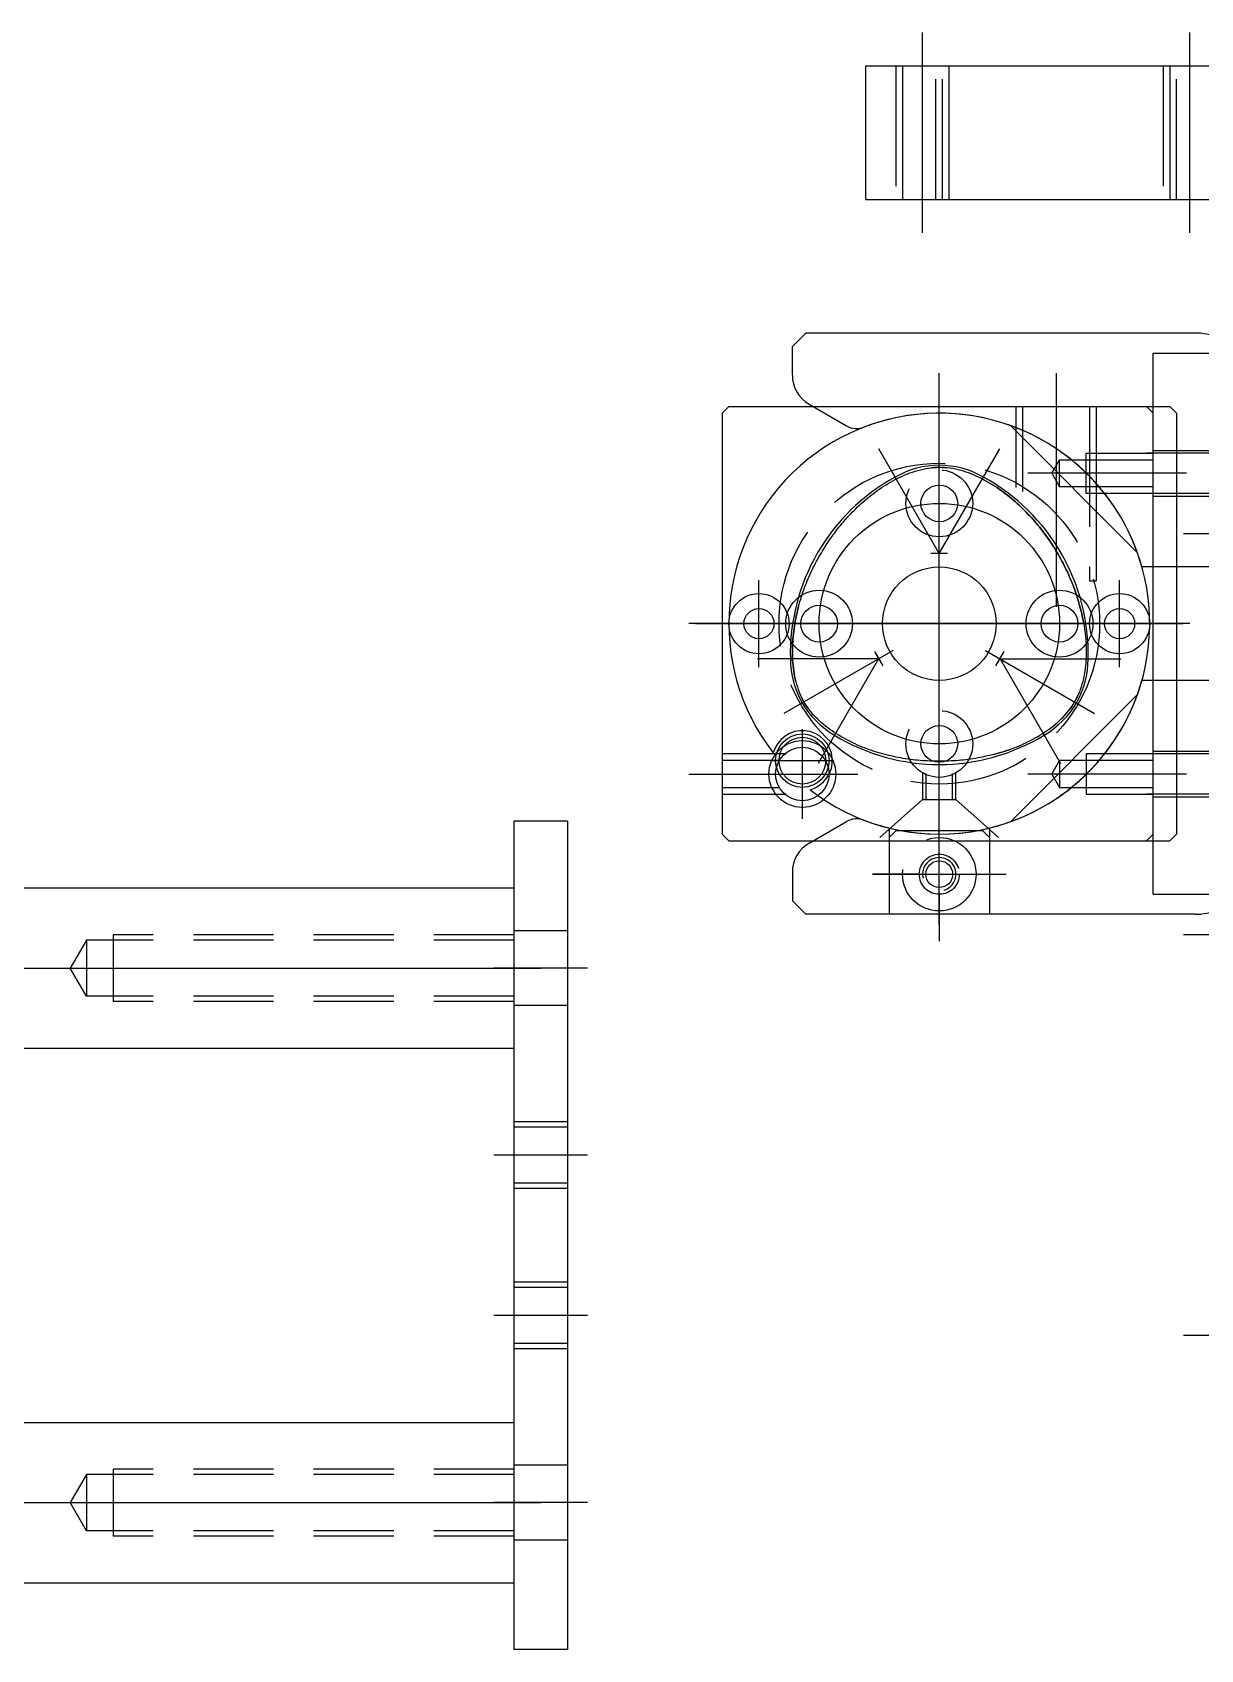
# Model space of a CAD drawing. Extents: x 109 to 2360, y -4282 to -2220.
# Drawn here: x 646.6 to 821.5, y -3666.8 to -3424.7 of the extents above; entities that cross this region are included whole.
import ezdxf

# ---------------------------------------------------------------- set-up
doc = ezdxf.new("R2010")
doc.units = 0
doc.header["$LTSCALE"] = 6
doc.header["$MEASUREMENT"] = 0
for name, pattern in [('CENTER', [22, 20, -1, 0, -1]), ('CENTER3', [7, 4, -1, 1, -1]), ('DASHED', [4, 3, -1]), ('DASHED2', [3, 2, -1])]:
    doc.linetypes.add(name, pattern=pattern)
for name, color, linetype in [('081082', 9, 'CONTINUOUS'), ('081084', 4, 'CONTINUOUS'), ('334004', 5, 'CONTINUOUS'), ('44006', 8, 'CONTINUOUS'), ('54064A', 8, 'CONTINUOUS'), ('FB-P-27', 9, 'CONTINUOUS'), ('MJ05A-16X16', 7, 'CONTINUOUS'), ('ML05-A6', 7, 'CONTINUOUS'), ('MP02-7X45', 7, 'CONTINUOUS')]:
    doc.layers.add(name, color=color, linetype=linetype)

msp = doc.modelspace()

# ---------------------------------------------------------------- linework, layer by layer
at = {"layer": '081082', "linetype": 'CENTER'}
for p, q in [((782.36, -3550.7), (782.36, -3475.7)), ((782.36, -3505.2), (782.36, -3486.34)), ((783.61, -3502.7), (781.11, -3502.7)), ((755.36, -3519.7), (755.36, -3506.7)), ((809.36, -3519.7), (809.36, -3506.7)), ((819.86, -3513.2), (744.86, -3513.2)), ((775.43, -3517.2), (759.09, -3526.63)), ((772.64, -3517.37), (773.89, -3519.53)), ((791.45, -3518.45), (809.55, -3518.45)), ((791.45, -3518.45), (800.5, -3534.13))]:
    msp.add_line(p, q, dxfattribs=at)
at = {"layer": '081082', "linetype": 'CONTINUOUS'}
for p, q in [((782.36, -3502.7), (773.31, -3487.03)), ((782.36, -3502.7), (791.41, -3487.03)), ((773.26, -3518.45), (755.16, -3518.45)), ((773.26, -3518.45), (764.21, -3534.13)), ((789.28, -3517.2), (805.62, -3526.63)), ((790.82, -3519.53), (792.07, -3517.37))]:
    msp.add_line(p, q, dxfattribs=at)
for centre, radius in [((755.36, -3513.2), 4.5), ((809.36, -3513.2), 4.5), ((755.36, -3513.2), 2.25), ((809.36, -3513.2), 2.25)]:
    msp.add_circle(centre, radius, dxfattribs=at)
for centre, radius, start, end in [((782.36, -3513.2), 31.5, 232.0877, 217.9123), ((782.36, -3502.7), 13.2, 60, 120), ((790.25, -3517.76), 30.2, 118.6821, 181.3148), ((774.46, -3517.76), 30.2, 358.6821, 61.3148), ((773.26, -3518.45), 13.2, 180, 240), ((791.45, -3518.45), 13.2, 300, 0), ((761.86, -3533.7), 4.5, 284.7363, 165.2637), ((782.36, -3504.08), 30.2, 238.6821, 301.3148)]:
    msp.add_arc(centre, radius, start, end, dxfattribs=at)
at = {"layer": '081084', "linetype": 'CENTER'}
for p, q in [((761.86, -3538.37), (761.86, -3529.03)), ((757.18, -3533.7), (766.53, -3533.7))]:
    msp.add_line(p, q, dxfattribs=at)
at = {"layer": '081084', "linetype": 'CONTINUOUS'}
for radius in [4, 3.5]:
    msp.add_circle((761.86, -3533.7), radius, dxfattribs=at)
at = {"layer": '334004', "linetype": 'CONTINUOUS'}
for p, q in [((762.36, -3469.7), (760.36, -3471.7)), ((820.63, -3469.7), (762.36, -3469.7)), ((760.36, -3476.02), (760.36, -3471.7)), ((762.86, -3480.35), (768.48, -3483.59)), ((812, -3502.54), (793.02, -3483.56)), ((910.36, -3504.7), (812.69, -3504.7)), ((910.36, -3521.7), (812.69, -3521.7)), ((812, -3523.87), (793.02, -3542.84)), ((782.36, -3547.7), (782.36, -3540.7)), ((762.86, -3546.06), (768.48, -3542.81)), ((760.36, -3550.39), (760.36, -3554.7)), ((772.36, -3550.7), (792.36, -3550.7)), ((779.36, -3550.7), (772.36, -3550.7)), ((780.86, -3550.7), (783.86, -3550.7)), ((782.36, -3552.2), (782.36, -3549.2)), ((785.36, -3550.7), (792.36, -3550.7)), ((762.36, -3556.7), (760.36, -3554.7)), ((782.36, -3553.7), (782.36, -3560.7)), ((820.63, -3556.7), (762.36, -3556.7))]:
    msp.add_line(p, q, dxfattribs=at)
at = {"layer": '334004', "linetype": 'DASHED'}
for p, q in [((774.86, -3543.8), (774.86, -3556.7)), ((789.86, -3543.8), (789.86, -3556.7))]:
    msp.add_line(p, q, dxfattribs=at)
at = {"layer": '334004', "linetype": 'CONTINUOUS'}
msp.add_circle((782.36, -3550.7), 2, dxfattribs=at)
msp.add_circle((782.36, -3550.7), 2, dxfattribs=at)
for centre, radius, start, end in [((820.63, -3478.7), 9, 45, 90), ((765.36, -3476.02), 5, 180, 240), ((782.36, -3513.2), 31.5, 15.6548, 111.0173), ((769.98, -3481), 3, 240, 291.0173), ((782.36, -3513.2), 31.5, 248.9827, 344.3452), ((769.98, -3545.41), 3, 68.9827, 120), ((765.36, -3550.39), 5, 120, 180), ((782.36, -3550.7), 2.5, 286.8685, 193.4699), ((820.63, -3547.7), 9, 270, 315)]:
    msp.add_arc(centre, radius, start, end, dxfattribs=at)
at = {"layer": '44006', "linetype": 'CONTINUOUS'}
for p, q in [((814.36, -3553.7), (814.36, -3472.7)), ((814.36, -3472.7), (843.86, -3472.7)), ((823.36, -3487.7), (813.36, -3487.7)), ((814.36, -3487.3), (823.36, -3487.3)), ((823.36, -3493.7), (813.36, -3493.7)), ((814.36, -3494.1), (823.36, -3494.1)), ((823.36, -3532.7), (813.36, -3532.7)), ((814.36, -3532.3), (823.36, -3532.3)), ((823.36, -3538.7), (813.36, -3538.7)), ((814.36, -3539.1), (823.36, -3539.1)), ((814.36, -3553.7), (843.86, -3553.7)), ((818.91, -3619.7), (857.5, -3619.7))]:
    msp.add_line(p, q, dxfattribs=at)
at = {"layer": '44006', "linetype": 'CENTER'}
for p, q in [((818.91, -3499.7), (857.5, -3499.7)), ((818.91, -3559.7), (857.5, -3559.7))]:
    msp.add_line(p, q, dxfattribs=at)
at = {"layer": '54064A', "linetype": 'CENTER'}
for p, q in [((782.36, -3550.7), (782.36, -3475.7)), ((819.36, -3490.7), (795.64, -3490.7)), ((745.86, -3513.2), (818.86, -3513.2)), ((761.86, -3542.42), (761.86, -3528.98))]:
    msp.add_line(p, q, dxfattribs=at)
at = {"layer": '54064A', "linetype": 'CONTINUOUS'}
for p, q in [((799.86, -3475.7), (799.86, -3510.7)), ((782.36, -3549.7), (782.36, -3476.7)), ((749.86, -3481.7), (750.86, -3480.7)), ((749.86, -3481.7), (749.86, -3544.7)), ((750.86, -3480.7), (816.86, -3480.7)), ((794.86, -3493.42), (794.86, -3480.7)), ((805.86, -3480.7), (805.86, -3506.77)), ((813.36, -3480.7), (814.36, -3481.7)), ((814.36, -3544.7), (814.36, -3481.7)), ((816.86, -3480.7), (817.86, -3481.7)), ((817.86, -3481.7), (817.86, -3544.7)), ((804.36, -3487.7), (814.36, -3487.7)), ((799.2, -3490.7), (800.36, -3488.7)), ((799.2, -3490.7), (800.36, -3492.7)), ((814.36, -3493.7), (804.36, -3493.7)), ((795.39, -3496.52), (795.12, -3496.26)), ((795.64, -3496.79), (795.39, -3496.52)), ((795.9, -3497.06), (795.64, -3496.79)), ((796.15, -3497.33), (795.9, -3497.06)), ((796.39, -3497.61), (796.15, -3497.33)), ((796.64, -3497.89), (796.39, -3497.61)), ((796.88, -3498.17), (796.64, -3497.89)), ((797.11, -3498.45), (796.88, -3498.17)), ((796.88, -3498.17), (797.11, -3498.45)), ((796.88, -3498.17), (797.11, -3498.45)), ((797.34, -3498.73), (797.11, -3498.45)), ((797.11, -3498.45), (797.34, -3498.73)), ((797.11, -3498.45), (797.34, -3498.73)), ((797.57, -3499.02), (797.34, -3498.73)), ((797.34, -3498.73), (797.57, -3499.02)), ((797.34, -3498.73), (797.57, -3499.02)), ((797.79, -3499.3), (797.57, -3499.02)), ((797.57, -3499.02), (797.79, -3499.3)), ((797.57, -3499.02), (797.79, -3499.3)), ((798.01, -3499.59), (797.79, -3499.3)), ((797.79, -3499.3), (798.01, -3499.59)), ((797.79, -3499.3), (798.01, -3499.59)), ((798.23, -3499.88), (798.01, -3499.59)), ((798.01, -3499.59), (798.23, -3499.88)), ((798.01, -3499.59), (798.23, -3499.88)), ((798.44, -3500.18), (798.23, -3499.88)), ((798.23, -3499.88), (798.44, -3500.18)), ((798.23, -3499.88), (798.44, -3500.18)), ((798.65, -3500.47), (798.44, -3500.18)), ((798.44, -3500.18), (798.65, -3500.47)), ((798.44, -3500.18), (798.65, -3500.47)), ((798.85, -3500.77), (798.65, -3500.47)), ((798.65, -3500.47), (798.85, -3500.77)), ((798.65, -3500.47), (798.85, -3500.77)), ((799.06, -3501.07), (798.85, -3500.77)), ((798.85, -3500.77), (799.06, -3501.07)), ((798.85, -3500.77), (799.06, -3501.07)), ((799.25, -3501.37), (799.06, -3501.07)), ((799.06, -3501.07), (799.25, -3501.37)), ((799.06, -3501.07), (799.25, -3501.37)), ((799.45, -3501.67), (799.25, -3501.37)), ((799.25, -3501.37), (799.45, -3501.67)), ((799.25, -3501.37), (799.45, -3501.67)), ((799.64, -3501.98), (799.45, -3501.67)), ((799.45, -3501.67), (799.64, -3501.98)), ((799.45, -3501.67), (799.64, -3501.98)), ((799.83, -3502.28), (799.64, -3501.98)), ((799.64, -3501.98), (799.83, -3502.28)), ((799.64, -3501.98), (799.83, -3502.28)), ((800.01, -3502.59), (799.83, -3502.28)), ((799.83, -3502.28), (800.01, -3502.59)), ((799.83, -3502.28), (800.01, -3502.59)), ((800.2, -3502.9), (800.01, -3502.59)), ((800.01, -3502.59), (800.2, -3502.9)), ((800.01, -3502.59), (800.2, -3502.9)), ((800.37, -3503.21), (800.2, -3502.9)), ((800.2, -3502.9), (800.37, -3503.21)), ((800.2, -3502.9), (800.37, -3503.21)), ((800.55, -3503.53), (800.37, -3503.21)), ((800.37, -3503.21), (800.55, -3503.53)), ((800.37, -3503.21), (800.55, -3503.53)), ((800.72, -3503.84), (800.55, -3503.53)), ((800.55, -3503.53), (800.72, -3503.84)), ((800.55, -3503.53), (800.72, -3503.84)), ((800.89, -3504.16), (800.72, -3503.84)), ((800.72, -3503.84), (800.89, -3504.16)), ((800.72, -3503.84), (800.89, -3504.16)), ((801.05, -3504.48), (800.89, -3504.16)), ((800.89, -3504.16), (801.05, -3504.48)), ((800.89, -3504.16), (801.05, -3504.48)), ((801.21, -3504.81), (801.05, -3504.48)), ((801.05, -3504.48), (801.21, -3504.81)), ((801.05, -3504.48), (801.21, -3504.81)), ((801.37, -3505.13), (801.21, -3504.81)), ((801.21, -3504.81), (801.37, -3505.13)), ((801.21, -3504.81), (801.37, -3505.13)), ((801.53, -3505.46), (801.37, -3505.13)), ((801.37, -3505.13), (801.53, -3505.46)), ((801.37, -3505.13), (801.53, -3505.46)), ((801.68, -3505.78), (801.53, -3505.46)), ((801.53, -3505.46), (801.68, -3505.78)), ((801.53, -3505.46), (801.68, -3505.78)), ((801.82, -3506.12), (801.68, -3505.78)), ((801.68, -3505.78), (801.82, -3506.12)), ((801.68, -3505.78), (801.82, -3506.12)), ((801.97, -3506.45), (801.82, -3506.12)), ((801.82, -3506.12), (801.97, -3506.45)), ((801.82, -3506.12), (801.97, -3506.45)), ((802.11, -3506.78), (801.97, -3506.45)), ((801.97, -3506.45), (802.11, -3506.78)), ((801.97, -3506.45), (802.11, -3506.78)), ((802.11, -3506.78), (802.25, -3507.12)), ((802.11, -3506.78), (802.25, -3507.12)), ((802.38, -3507.46), (802.25, -3507.12)), ((802.25, -3507.12), (802.38, -3507.46)), ((804.86, -3506.77), (805.86, -3506.77)), ((802.51, -3507.8), (802.38, -3507.46)), ((802.38, -3507.46), (802.51, -3507.8)), ((802.64, -3508.14), (802.51, -3507.8)), ((802.51, -3507.8), (802.64, -3508.14)), ((802.64, -3508.14), (802.76, -3508.49)), ((802.76, -3508.49), (802.88, -3508.84)), ((802.88, -3508.84), (802.99, -3509.19)), ((802.99, -3509.19), (803.1, -3509.54)), ((803.1, -3509.54), (803.21, -3509.9)), ((803.21, -3509.9), (803.31, -3510.26)), ((803.31, -3510.26), (803.41, -3510.62)), ((819.86, -3513.2), (744.86, -3513.2)), ((803.92, -3512.83), (803.98, -3513.2)), ((804.29, -3519.08), (804.25, -3519.48)), ((804.32, -3518.68), (804.29, -3519.08)), ((804.34, -3518.28), (804.32, -3518.68)), ((804.09, -3520.68), (804.01, -3521.08)), ((804.15, -3520.28), (804.09, -3520.68)), ((804.21, -3519.88), (804.15, -3520.28)), ((804.25, -3519.48), (804.21, -3519.88)), ((761.71, -3524.18), (761.54, -3523.81)), ((761.89, -3524.54), (761.71, -3524.18)), ((803, -3524.18), (802.82, -3524.54)), ((803.17, -3523.81), (803, -3524.18)), ((803.33, -3523.43), (803.17, -3523.81)), ((803.47, -3523.05), (803.33, -3523.43)), ((803.6, -3522.66), (803.47, -3523.05)), ((803.72, -3522.27), (803.6, -3522.66)), ((803.83, -3521.88), (803.72, -3522.27)), ((762.09, -3524.9), (761.89, -3524.54)), ((762.3, -3525.25), (762.09, -3524.9)), ((762.53, -3525.59), (762.3, -3525.25)), ((762.76, -3525.93), (762.53, -3525.59)), ((763.01, -3526.25), (762.76, -3525.93)), ((763.27, -3526.57), (763.01, -3526.25)), ((763.54, -3526.87), (763.27, -3526.57)), ((802.19, -3525.59), (801.95, -3525.93)), ((802.41, -3525.25), (802.19, -3525.59)), ((802.62, -3524.9), (802.41, -3525.25)), ((802.82, -3524.54), (802.62, -3524.9)), ((763.82, -3527.17), (763.54, -3526.87)), ((764.1, -3527.46), (763.82, -3527.17)), ((764.4, -3527.74), (764.1, -3527.46)), ((764.7, -3528.02), (764.4, -3527.74)), ((765.01, -3528.28), (764.7, -3528.02)), ((765.32, -3528.54), (765.01, -3528.28)), ((765.65, -3528.78), (765.32, -3528.54)), ((765.97, -3529.02), (765.65, -3528.78)), ((766.3, -3529.26), (765.97, -3529.02)), ((766.63, -3529.48), (766.3, -3529.26)), ((766.97, -3529.7), (766.63, -3529.48)), ((774.43, -3532.83), (774.07, -3532.73)), ((774.79, -3532.91), (774.43, -3532.83)), ((775.15, -3533), (774.79, -3532.91)), ((775.51, -3533.08), (775.15, -3533)), ((775.87, -3533.16), (775.51, -3533.08)), ((776.23, -3533.23), (775.87, -3533.16)), ((776.59, -3533.29), (776.23, -3533.23)), ((776.96, -3533.36), (776.59, -3533.29)), ((777.32, -3533.41), (776.96, -3533.36)), ((777.68, -3533.47), (777.32, -3533.41)), ((778.04, -3533.52), (777.68, -3533.47)), ((778.04, -3533.52), (777.68, -3533.47)), ((778.4, -3533.56), (778.04, -3533.52)), ((778.4, -3533.56), (778.04, -3533.52)), ((778.76, -3533.61), (778.4, -3533.56)), ((778.76, -3533.61), (778.4, -3533.56)), ((779.12, -3533.64), (778.76, -3533.61)), ((779.12, -3533.64), (778.76, -3533.61)), ((779.48, -3533.68), (779.12, -3533.64)), ((779.48, -3533.68), (779.12, -3533.64)), ((779.84, -3533.71), (779.48, -3533.68)), ((779.84, -3533.71), (779.48, -3533.68)), ((780.2, -3533.73), (779.84, -3533.71)), ((780.2, -3533.73), (779.84, -3533.71)), ((780.56, -3533.75), (780.2, -3533.73)), ((780.56, -3533.75), (780.2, -3533.73)), ((780.92, -3533.77), (780.56, -3533.75)), ((780.92, -3533.77), (780.56, -3533.75)), ((781.28, -3533.78), (780.92, -3533.77)), ((781.28, -3533.78), (780.92, -3533.77)), ((781.64, -3533.79), (781.28, -3533.78)), ((781.64, -3533.79), (781.28, -3533.78)), ((782, -3533.8), (781.64, -3533.79)), ((782, -3533.8), (781.64, -3533.79)), ((782.36, -3533.8), (782, -3533.8)), ((782.36, -3533.8), (782, -3533.8)), ((782.72, -3533.8), (782.36, -3533.8)), ((782.72, -3533.8), (782.36, -3533.8)), ((783.07, -3533.79), (782.72, -3533.8)), ((783.07, -3533.79), (782.72, -3533.8)), ((783.43, -3533.78), (783.07, -3533.79)), ((783.43, -3533.78), (783.07, -3533.79)), ((783.79, -3533.77), (783.43, -3533.78)), ((783.79, -3533.77), (783.43, -3533.78)), ((784.15, -3533.75), (783.79, -3533.77)), ((784.15, -3533.75), (783.79, -3533.77)), ((784.51, -3533.73), (784.15, -3533.75)), ((784.51, -3533.73), (784.15, -3533.75)), ((784.87, -3533.71), (784.51, -3533.73)), ((784.87, -3533.71), (784.51, -3533.73)), ((785.23, -3533.68), (784.87, -3533.71)), ((785.23, -3533.68), (784.87, -3533.71)), ((785.59, -3533.64), (785.23, -3533.68)), ((785.59, -3533.64), (785.23, -3533.68)), ((785.95, -3533.61), (785.59, -3533.64)), ((785.95, -3533.61), (785.59, -3533.64)), ((786.31, -3533.56), (785.95, -3533.61)), ((786.31, -3533.56), (785.95, -3533.61)), ((786.67, -3533.52), (786.31, -3533.56)), ((786.67, -3533.52), (786.31, -3533.56)), ((787.03, -3533.47), (786.67, -3533.52)), ((787.03, -3533.47), (786.67, -3533.52)), ((787.4, -3533.41), (787.03, -3533.47)), ((787.4, -3533.41), (787.03, -3533.47)), ((787.76, -3533.36), (787.4, -3533.41)), ((787.76, -3533.36), (787.4, -3533.41)), ((788.12, -3533.29), (787.76, -3533.36)), ((788.12, -3533.29), (787.76, -3533.36)), ((814.36, -3532.7), (804.36, -3532.7)), ((804.36, -3532.7), (804.36, -3538.7)), ((744.86, -3535.7), (770.16, -3535.7)), ((779.86, -3535.56), (779.86, -3539.52)), ((784.86, -3539.52), (784.86, -3535.56)), ((819.36, -3535.7), (795.64, -3535.7)), ((749.86, -3538.7), (759.21, -3538.7)), ((804.36, -3538.7), (814.36, -3538.7)), ((779.86, -3539.52), (773.48, -3545.2)), ((784.86, -3539.52), (791.24, -3545.2)), ((750.86, -3545.7), (749.86, -3544.7)), ((750.86, -3545.7), (816.86, -3545.7)), ((813.36, -3545.7), (814.36, -3544.7)), ((817.86, -3544.7), (816.86, -3545.7))]:
    msp.add_line(p, q, dxfattribs=at)
at = {"layer": '54064A', "linetype": 'DASHED'}
for p, q in [((793.86, -3492.82), (793.86, -3480.7)), ((804.86, -3480.7), (804.86, -3506.77)), ((804.36, -3493.7), (804.36, -3487.7)), ((800.36, -3488.7), (814.36, -3488.7)), ((800.36, -3492.7), (800.36, -3488.7)), ((814.36, -3492.7), (800.36, -3492.7)), ((759.21, -3532.7), (749.86, -3532.7)), ((758.39, -3533.7), (749.86, -3533.7)), ((799.2, -3535.7), (800.36, -3533.7)), ((814.36, -3533.7), (800.36, -3533.7)), ((800.36, -3533.7), (800.36, -3537.7)), ((780.36, -3535.61), (780.36, -3539.52)), ((784.36, -3539.52), (784.36, -3535.61)), ((799.2, -3535.7), (800.36, -3537.7)), ((749.86, -3537.7), (758.39, -3537.7)), ((800.36, -3537.7), (814.36, -3537.7)), ((779.86, -3539.52), (784.86, -3539.52))]:
    msp.add_line(p, q, dxfattribs=at)
at = {"layer": '54064A', "linetype": 'CONTINUOUS'}
for points in [[(760.88, -3521.88), (760.78, -3521.48), (760.7, -3521.08), (760.62, -3520.68), (760.56, -3520.28), (760.51, -3519.88), (760.46, -3519.48), (760.42, -3519.08), (760.39, -3518.68), (760.37, -3518.28), (760.36, -3517.88), (760.36, -3517.48), (760.36, -3517.08), (760.37, -3516.68), (760.38, -3516.29), (760.41, -3515.9), (760.43, -3515.51), (760.47, -3515.12), (760.51, -3514.73), (760.56, -3514.34), (760.61, -3513.96), (760.66, -3513.58), (760.73, -3513.2), (760.79, -3512.83), (760.87, -3512.45), (760.94, -3512.08), (761.03, -3511.71), (761.11, -3511.34), (761.2, -3510.98), (761.3, -3510.62), (761.4, -3510.26), (761.5, -3509.9), (761.61, -3509.54), (761.72, -3509.19), (761.83, -3508.84), (761.95, -3508.49), (762.07, -3508.14), (762.2, -3507.8), (762.33, -3507.46), (762.46, -3507.12), (762.6, -3506.78), (762.74, -3506.45), (762.89, -3506.12), (763.03, -3505.78), (763.19, -3505.46), (763.34, -3505.13), (763.5, -3504.81), (763.66, -3504.48), (763.82, -3504.16), (763.99, -3503.84), (764.16, -3503.53), (764.34, -3503.21), (764.52, -3502.9), (764.7, -3502.59), (764.88, -3502.28), (765.07, -3501.98), (765.26, -3501.67), (765.46, -3501.37), (765.66, -3501.07), (765.86, -3500.77), (766.06, -3500.47), (766.27, -3500.18), (766.48, -3499.88), (766.7, -3499.59), (766.92, -3499.3), (767.14, -3499.02), (767.37, -3498.73), (767.6, -3498.45), (767.84, -3498.17), (768.07, -3497.89), (768.32, -3497.61), (768.56, -3497.33), (768.81, -3497.06), (769.07, -3496.79), (769.33, -3496.52), (769.59, -3496.26), (769.85, -3495.99), (770.12, -3495.73), (770.4, -3495.47), (770.68, -3495.22), (770.96, -3494.97), (771.25, -3494.72), (771.54, -3494.47), (771.84, -3494.23), (772.14, -3493.99), (772.45, -3493.75), (772.76, -3493.52), (773.07, -3493.29), (773.39, -3493.06), (773.71, -3492.84), (774.04, -3492.63), (774.38, -3492.42), (774.72, -3492.21), (775.06, -3492.01), (775.41, -3491.82), (775.76, -3491.63), (776.12, -3491.44), (776.48, -3491.27), (776.84, -3491.1), (777.22, -3490.94), (777.59, -3490.79), (777.97, -3490.64), (778.35, -3490.51), (778.74, -3490.38), (779.13, -3490.26), (779.53, -3490.16), (779.92, -3490.07), (780.32, -3489.99), (780.73, -3489.92), (781.13, -3489.87)], [(788.95, -3491.63), (789.3, -3491.82), (789.65, -3492.01), (790, -3492.21), (790.33, -3492.42), (790.67, -3492.63), (791, -3492.84), (791.32, -3493.06), (791.64, -3493.29), (791.96, -3493.52), (792.27, -3493.75), (792.57, -3493.99), (792.87, -3494.23), (793.17, -3494.47), (793.46, -3494.72), (793.75, -3494.97), (794.03, -3495.22), (794.31, -3495.47), (794.59, -3495.73), (794.86, -3495.99), (795.12, -3496.26), (794.86, -3495.99), (794.59, -3495.73), (794.31, -3495.47), (794.03, -3495.22), (793.75, -3494.97), (793.46, -3494.72), (793.17, -3494.47), (792.87, -3494.23), (792.57, -3493.99), (792.27, -3493.75), (791.96, -3493.52), (791.64, -3493.29), (791.32, -3493.06), (791, -3492.84), (790.67, -3492.63), (790.33, -3492.42), (790, -3492.21), (789.65, -3492.01), (789.3, -3491.82), (788.95, -3491.63), (788.59, -3491.44), (788.23, -3491.27), (787.87, -3491.1), (787.5, -3490.94), (787.12, -3490.79), (786.74, -3490.64), (786.36, -3490.51), (785.97, -3490.38), (785.58, -3490.26), (785.18, -3490.16), (784.79, -3490.07), (784.39, -3489.99), (783.98, -3489.92), (783.58, -3489.87), (783.17, -3489.83), (782.76, -3489.81), (782.36, -3489.8), (781.95, -3489.81), (781.54, -3489.83), (781.13, -3489.87), (781.54, -3489.83), (781.95, -3489.81), (782.36, -3489.8), (782.76, -3489.81), (783.17, -3489.83), (783.58, -3489.87)], [(793.46, -3494.72), (793.75, -3494.97), (794.03, -3495.22), (794.31, -3495.47), (794.59, -3495.73), (794.86, -3495.99), (795.12, -3496.26), (795.39, -3496.52), (795.64, -3496.79), (795.9, -3497.06), (796.15, -3497.33), (796.39, -3497.61), (796.64, -3497.89), (796.88, -3498.17)], [(793.46, -3494.72), (793.75, -3494.97), (794.03, -3495.22), (794.31, -3495.47), (794.59, -3495.73), (794.86, -3495.99), (795.12, -3496.26), (795.39, -3496.52), (795.64, -3496.79), (795.9, -3497.06), (796.15, -3497.33), (796.39, -3497.61), (796.64, -3497.89), (796.88, -3498.17)], [(803.92, -3512.83), (803.84, -3512.45), (803.77, -3512.08), (803.69, -3511.71), (803.6, -3511.34), (803.51, -3510.98), (803.41, -3510.62), (803.31, -3510.26), (803.21, -3509.9), (803.1, -3509.54), (802.99, -3509.19), (802.88, -3508.84), (802.76, -3508.49), (802.64, -3508.14)], [(761.03, -3511.71), (760.94, -3512.08), (760.87, -3512.45), (760.79, -3512.83), (760.73, -3513.2), (760.66, -3513.58), (760.61, -3513.96), (760.56, -3514.34), (760.51, -3514.73), (760.47, -3515.12), (760.43, -3515.51), (760.41, -3515.9), (760.38, -3516.29), (760.37, -3516.68), (760.36, -3517.08), (760.36, -3517.48), (760.36, -3517.88), (760.37, -3518.28)], [(761.3, -3510.62), (761.2, -3510.98), (761.11, -3511.34), (761.03, -3511.71)], [(803.41, -3510.62), (803.51, -3510.98), (803.6, -3511.34), (803.69, -3511.71)], [(803.69, -3511.71), (803.77, -3512.08), (803.84, -3512.45), (803.92, -3512.83), (803.98, -3513.2), (804.05, -3513.58), (804.1, -3513.96), (804.16, -3514.34), (804.2, -3514.73), (804.24, -3515.12), (804.28, -3515.51), (804.31, -3515.9), (804.33, -3516.29), (804.34, -3516.68), (804.35, -3517.08), (804.36, -3517.48), (804.35, -3517.88), (804.34, -3518.28)], [(803.69, -3511.71), (803.77, -3512.08), (803.84, -3512.45), (803.92, -3512.83), (803.98, -3513.2), (804.05, -3513.58), (804.1, -3513.96), (804.16, -3514.34), (804.2, -3514.73), (804.24, -3515.12), (804.28, -3515.51), (804.31, -3515.9), (804.33, -3516.29), (804.34, -3516.68), (804.35, -3517.08), (804.36, -3517.48), (804.35, -3517.88), (804.34, -3518.28)], [(803.98, -3513.2), (804.05, -3513.58), (804.1, -3513.96), (804.16, -3514.34), (804.2, -3514.73), (804.24, -3515.12), (804.28, -3515.51), (804.31, -3515.9), (804.33, -3516.29), (804.34, -3516.68), (804.35, -3517.08), (804.36, -3517.48), (804.35, -3517.88), (804.34, -3518.28), (804.32, -3518.68), (804.29, -3519.08), (804.25, -3519.48), (804.21, -3519.88), (804.15, -3520.28), (804.09, -3520.68), (804.01, -3521.08), (803.93, -3521.48), (803.83, -3521.88)], [(760.37, -3518.28), (760.39, -3518.68), (760.42, -3519.08), (760.46, -3519.48), (760.51, -3519.88), (760.56, -3520.28), (760.62, -3520.68), (760.7, -3521.08), (760.78, -3521.48), (760.88, -3521.88), (760.99, -3522.27), (761.11, -3522.66), (761.24, -3523.05), (761.38, -3523.43), (761.54, -3523.81), (761.71, -3524.18), (761.89, -3524.54), (762.09, -3524.9), (762.3, -3525.25), (762.53, -3525.59), (762.76, -3525.93)], [(797.74, -3529.7), (798.08, -3529.48), (798.41, -3529.26), (798.74, -3529.02), (799.07, -3528.78), (799.39, -3528.54), (799.7, -3528.28), (800.01, -3528.02), (800.31, -3527.74), (800.61, -3527.46), (800.89, -3527.17), (801.17, -3526.87), (801.44, -3526.57), (801.7, -3526.25), (801.95, -3525.93), (802.19, -3525.59), (802.41, -3525.25), (802.62, -3524.9), (802.82, -3524.54), (803, -3524.18), (803.17, -3523.81)], [(772.98, -3532.42), (772.62, -3532.31), (772.26, -3532.19), (771.9, -3532.06), (771.54, -3531.93), (771.18, -3531.8), (770.82, -3531.66), (770.47, -3531.51), (770.11, -3531.36), (769.75, -3531.2), (769.4, -3531.03), (769.05, -3530.86), (768.7, -3530.69), (768.35, -3530.5), (768, -3530.31), (767.65, -3530.12), (767.31, -3529.91), (766.97, -3529.7)], [(772.98, -3532.42), (772.62, -3532.31), (772.26, -3532.19), (771.9, -3532.06), (771.54, -3531.93), (771.18, -3531.8), (770.82, -3531.66), (770.47, -3531.51), (770.11, -3531.36), (769.75, -3531.2), (769.4, -3531.03), (769.05, -3530.86), (768.7, -3530.69), (768.35, -3530.5), (768, -3530.31), (767.65, -3530.12), (767.31, -3529.91), (766.97, -3529.7)], [(791.73, -3532.42), (792.09, -3532.31), (792.45, -3532.19), (792.81, -3532.06), (793.17, -3531.93), (793.53, -3531.8), (793.89, -3531.66), (794.24, -3531.51), (794.6, -3531.36), (794.96, -3531.2), (795.31, -3531.03), (795.66, -3530.86), (796.02, -3530.69), (796.37, -3530.5), (796.71, -3530.31), (797.06, -3530.12), (797.4, -3529.91), (797.74, -3529.7)], [(791.73, -3532.42), (792.09, -3532.31), (792.45, -3532.19), (792.81, -3532.06), (793.17, -3531.93), (793.53, -3531.8), (793.89, -3531.66), (794.24, -3531.51), (794.6, -3531.36), (794.96, -3531.2), (795.31, -3531.03), (795.66, -3530.86), (796.02, -3530.69), (796.37, -3530.5), (796.71, -3530.31), (797.06, -3530.12), (797.4, -3529.91), (797.74, -3529.7)], [(774.07, -3532.73), (773.7, -3532.63), (773.34, -3532.53), (772.98, -3532.42)], [(792.81, -3532.06), (792.45, -3532.19), (792.09, -3532.31), (791.73, -3532.42), (791.37, -3532.53), (791.01, -3532.63), (790.65, -3532.73), (790.28, -3532.83), (789.92, -3532.91), (789.56, -3533), (789.2, -3533.08), (788.84, -3533.16), (788.48, -3533.23), (788.12, -3533.29)], [(792.81, -3532.06), (792.45, -3532.19), (792.09, -3532.31), (791.73, -3532.42), (791.37, -3532.53), (791.01, -3532.63), (790.65, -3532.73), (790.28, -3532.83), (789.92, -3532.91), (789.56, -3533), (789.2, -3533.08), (788.84, -3533.16), (788.48, -3533.23), (788.12, -3533.29)], [(790.65, -3532.73), (791.01, -3532.63), (791.37, -3532.53), (791.73, -3532.42)], [(790.65, -3532.73), (791.01, -3532.63), (791.37, -3532.53), (791.73, -3532.42)]]:
    msp.add_lwpolyline(points, dxfattribs=at)
at = {"layer": '54064A', "linetype": 'DASHED'}
for centre, radius in [((782.36, -3513.2), 24), ((782.36, -3495.2), 5), ((782.36, -3531.2), 5)]:
    msp.add_circle(centre, radius, dxfattribs=at)
at = {"layer": '54064A', "linetype": 'CONTINUOUS'}
for centre, radius in [((782.36, -3495.2), 2.75), ((782.36, -3513.2), 8.5), ((764.36, -3513.2), 5), ((800.36, -3513.2), 5), ((764.36, -3513.2), 2.75), ((800.36, -3513.2), 2.75), ((782.36, -3531.2), 2.75), ((761.86, -3535.7), 5), ((761.86, -3535.7), 4)]:
    msp.add_circle(centre, radius, dxfattribs=at)
at = {"layer": '54064A', "linetype": 'CENTER'}
msp.add_circle((782.36, -3513.2), 18, dxfattribs=at)
at = {"layer": 'FB-P-27', "linetype": 'CENTER'}
msp.add_line((779.86, -3454.7), (779.86, -3424.7), dxfattribs=at)
at = {"layer": 'FB-P-27', "linetype": 'CONTINUOUS'}
for p, q in [((819.86, -3454.7), (819.86, -3424.7)), ((771.36, -3429.7), (835.36, -3429.7)), ((771.36, -3449.7), (771.36, -3429.7)), ((776.86, -3429.7), (776.86, -3449.7)), ((783.86, -3449.7), (783.86, -3429.7)), ((816.86, -3429.7), (816.86, -3449.7)), ((771.36, -3449.7), (847.36, -3449.7))]:
    msp.add_line(p, q, dxfattribs=at)
at = {"layer": 'FB-P-27', "linetype": 'DASHED'}
for p, q in [((775.86, -3429.7), (775.86, -3449.7)), ((781.86, -3449.7), (781.86, -3429.7)), ((782.86, -3449.7), (782.86, -3429.7)), ((815.86, -3429.7), (815.86, -3449.7)), ((817.86, -3449.7), (817.86, -3429.7))]:
    msp.add_line(p, q, dxfattribs=at)
at = {"layer": 'MJ05A-16X16', "linetype": 'CONTINUOUS'}
for p, q in [((726.68, -3542.75), (718.68, -3542.75)), ((718.68, -3542.75), (718.68, -3666.75)), ((726.68, -3542.75), (726.68, -3666.75)), ((726.68, -3666.75), (718.68, -3666.75))]:
    msp.add_line(p, q, dxfattribs=at)
at = {"layer": 'MJ05A-16X16', "linetype": 'DASHED2'}
for p, q in [((726.68, -3559.15), (718.68, -3559.15)), ((726.68, -3570.35), (718.68, -3570.35)), ((726.68, -3587.75), (718.68, -3587.75)), ((726.68, -3588.55), (718.68, -3588.55)), ((726.68, -3596.95), (718.68, -3596.95)), ((726.68, -3597.75), (718.68, -3597.75)), ((726.68, -3611.75), (718.68, -3611.75)), ((726.68, -3612.55), (718.68, -3612.55)), ((726.68, -3620.95), (718.68, -3620.95)), ((726.68, -3621.75), (718.68, -3621.75)), ((726.68, -3639.15), (718.68, -3639.15)), ((726.68, -3650.35), (718.68, -3650.35))]:
    msp.add_line(p, q, dxfattribs=at)
at = {"layer": 'MJ05A-16X16', "linetype": 'CENTER3'}
for p, q in [((729.68, -3564.75), (715.68, -3564.75)), ((729.68, -3592.75), (715.68, -3592.75)), ((729.68, -3616.75), (715.68, -3616.75)), ((729.68, -3644.75), (715.68, -3644.75))]:
    msp.add_line(p, q, dxfattribs=at)
at = {"layer": 'ML05-A6', "linetype": 'CONTINUOUS'}
for p, q in [((252.68, -3552.75), (718.68, -3552.75)), ((718.68, -3552.75), (718.68, -3576.75)), ((252.68, -3576.75), (718.68, -3576.75)), ((252.68, -3632.75), (718.68, -3632.75)), ((718.68, -3632.75), (718.68, -3656.75)), ((252.68, -3656.75), (718.68, -3656.75))]:
    msp.add_line(p, q, dxfattribs=at)
at = {"layer": 'ML05-A6', "linetype": 'DASHED2'}
for p, q in [((654.68, -3560.55), (652.25, -3564.75)), ((718.68, -3560.55), (654.68, -3560.55)), ((654.68, -3560.55), (654.68, -3568.95)), ((718.68, -3559.75), (658.68, -3559.75)), ((658.68, -3559.75), (658.68, -3569.75)), ((654.68, -3568.95), (652.25, -3564.75)), ((718.68, -3568.95), (654.68, -3568.95)), ((718.68, -3569.75), (658.68, -3569.75)), ((718.68, -3639.75), (658.68, -3639.75)), ((658.68, -3639.75), (658.68, -3649.75)), ((654.68, -3640.55), (652.25, -3644.75)), ((718.68, -3640.55), (654.68, -3640.55)), ((654.68, -3640.55), (654.68, -3648.95)), ((654.68, -3648.95), (652.25, -3644.75)), ((718.68, -3648.95), (654.68, -3648.95)), ((718.68, -3649.75), (658.68, -3649.75))]:
    msp.add_line(p, q, dxfattribs=at)
at = {"layer": 'ML05-A6', "linetype": 'CENTER'}
for p, q in [((248.68, -3564.75), (722.68, -3564.75)), ((248.68, -3644.75), (722.68, -3644.75))]:
    msp.add_line(p, q, dxfattribs=at)
at = {"layer": 'MP02-7X45', "linetype": 'CONTINUOUS'}
for p, q in [((782.36, -3558.2), (782.36, -3543.2)), ((775.86, -3544.2), (774.86, -3545.2)), ((774.86, -3545.2), (774.86, -3556.7)), ((788.86, -3544.2), (775.86, -3544.2)), ((789.86, -3545.2), (788.86, -3544.2)), ((789.86, -3545.2), (789.86, -3556.7)), ((789.86, -3556.7), (774.86, -3556.7))]:
    msp.add_line(p, q, dxfattribs=at)
at = {"layer": 'MP02-7X45', "linetype": 'CENTER'}
msp.add_line((774.86, -3550.7), (789.86, -3550.7), dxfattribs=at)
at = {"layer": 'MP02-7X45', "linetype": 'DASHED'}
for radius in [5.5, 3]:
    msp.add_circle((782.36, -3550.7), radius, dxfattribs=at)

doc.saveas('drawing.dxf')
